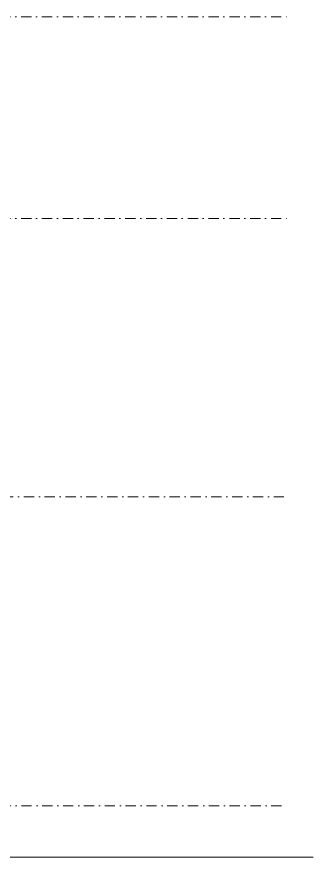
# Model space of a CAD drawing. Extents: x 4834 to 12794, y 1436 to 32221.
# Drawn here: x 12235.3 to 12350.6, y 2819.2 to 3145.5 of the extents above; entities that cross this region are included whole.
import ezdxf

# ---------------------------------------------------------------- set-up
doc = ezdxf.new("R2010")
doc.units = 0
doc.header["$LTSCALE"] = 8
doc.header["$MEASUREMENT"] = 0
doc.linetypes.add('DASHDOT', pattern=[1, 0.5, -0.25, 0, -0.25])
doc.linetypes.add('HIDDEN', pattern=[0.375, 0.25, -0.125])
doc.layers.get('0').update_dxf_attribs({"lineweight": 9})
doc.layers.add('level', color=7, linetype='HIDDEN', lineweight=15, true_color=0x987172)

msp = doc.modelspace()

# ---------------------------------------------------------------- linework, layer by layer
msp.add_line((12208.51917, 2819.21056), (12350.58459, 2819.21056))
at = {"layer": 'level', "linetype": 'DASHDOT'}
for p, q in [((11345.98145, 3145.51033), (12340.93275, 3145.51033)), ((11345.98145, 3067.16538), (12340.93275, 3067.16538)), ((12339.21866, 2959.16538), (12071.33818, 2959.16538)), ((12338.28311, 2839.16538), (11344.93492, 2839.16538))]:
    msp.add_line(p, q, dxfattribs=at)

doc.saveas('drawing.dxf')
